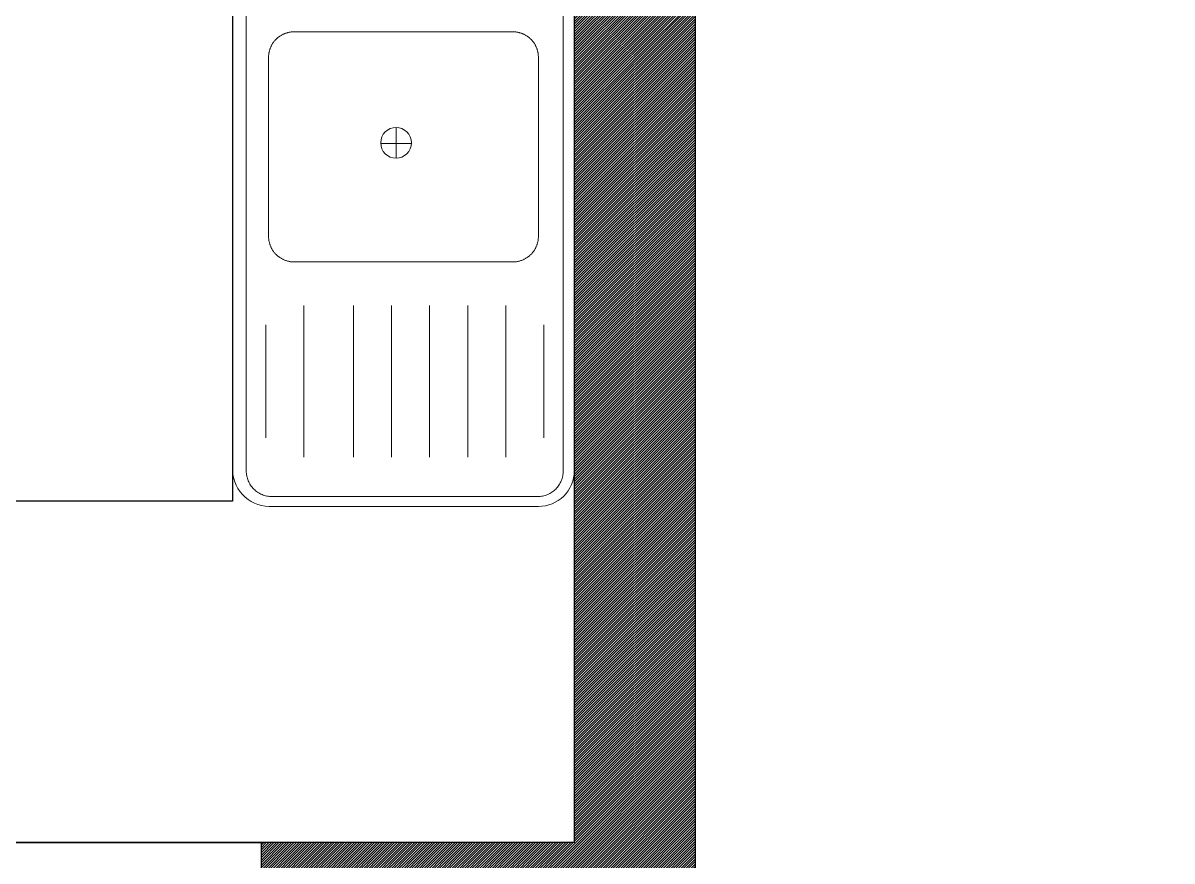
# Model space of a CAD drawing. Header units: inches. Extents: x 2718 to 3105, y 7857 to 8371.
# Drawn here: x 2871.7 to 2952.5, y 7954.3 to 8013.2 of the extents above; entities that cross this region are included whole.
import ezdxf

# ---------------------------------------------------------------- set-up
doc = ezdxf.new("R2010")
doc.units = ezdxf.units.IN
doc.header["$MEASUREMENT"] = 0
doc.layers.add('windwo', color=142, linetype='Continuous')

# ---------------------------------------------------------------- blocks, each defined once
blk = doc.blocks.new('si')
at = {"color": 8, "linetype": 'Continuous', "lineweight": 18}
for p, q in [((2897.979, 7998.017), (2897.979, 8000.174)), ((2899.052, 7999.037), (2896.906, 7999.037))]:
    blk.add_line(p, q, dxfattribs=at)
for points in [[(2886.494, 7976.03, 0), (2886.494, 8013.185, 0)], [(2887.454, 7976.03, 0), (2887.454, 8013.185, 0)], [(2909.718, 8013.185, 0), (2909.718, 7976.03, 0)], [(2910.494, 8013.185, 0), (2910.494, 7976.03, 0)], [(2897.979, 8000.174, 0), (2897.768, 8000.154, 0), (2897.566, 8000.092, 0), (2897.379, 7999.992, 0), (2897.216, 7999.858, 0), (2897.082, 7999.695, 0), (2896.982, 7999.508, 0), (2896.921, 7999.306, 0), (2896.9, 7999.095, 0), (2896.921, 7998.885, 0), (2896.982, 7998.683, 0), (2897.082, 7998.496, 0), (2897.216, 7998.333, 0), (2897.379, 7998.198, 0), (2897.566, 7998.099, 0), (2897.768, 7998.037, 0), (2897.979, 7998.017, 0), (2898.189, 7998.037, 0), (2898.392, 7998.099, 0), (2898.578, 7998.198, 0), (2898.742, 7998.333, 0), (2898.876, 7998.496, 0), (2898.976, 7998.683, 0), (2899.037, 7998.885, 0), (2899.058, 7999.095, 0), (2899.037, 7999.306, 0), (2898.976, 7999.508, 0), (2898.876, 7999.695, 0), (2898.742, 7999.858, 0), (2898.578, 7999.992, 0), (2898.392, 8000.092, 0), (2898.189, 8000.154, 0), (2897.979, 8000.174, 0)], [(2891.492, 7987.658, 0), (2891.492, 7976.989, 0)], [(2894.99, 7987.658, 0), (2894.99, 7976.989, 0)], [(2897.662, 7987.658, 0), (2897.662, 7976.989, 0)], [(2900.334, 7987.658, 0), (2900.334, 7976.989, 0)], [(2903.007, 7987.658, 0), (2903.007, 7976.989, 0)], [(2905.679, 7987.658, 0), (2905.679, 7976.989, 0)], [(2888.82, 7986.299, 0), (2888.82, 7978.347, 0)], [(2908.352, 7986.299, 0), (2908.352, 7978.347, 0)], [(2887.454, 7976.03, 0), (2887.456, 7975.942, 0), (2887.462, 7975.854, 0), (2887.473, 7975.766, 0), (2887.488, 7975.679, 0), (2887.507, 7975.593, 0), (2887.531, 7975.508, 0), (2887.559, 7975.424, 0), (2887.59, 7975.342, 0), (2887.626, 7975.261, 0), (2887.666, 7975.182, 0), (2887.709, 7975.105, 0), (2887.757, 7975.031, 0), (2887.807, 7974.959, 0), (2887.862, 7974.889, 0), (2887.919, 7974.822, 0), (2887.98, 7974.758, 0), (2888.044, 7974.697, 0), (2888.111, 7974.64, 0), (2888.181, 7974.586, 0), (2888.253, 7974.535, 0), (2888.327, 7974.487, 0), (2888.404, 7974.444, 0), (2888.483, 7974.404, 0), (2888.564, 7974.369, 0), (2888.646, 7974.337, 0), (2888.73, 7974.309, 0), (2888.815, 7974.286, 0), (2888.901, 7974.266, 0), (2888.988, 7974.251, 0), (2889.075, 7974.24, 0), (2889.163, 7974.234, 0), (2889.252, 7974.232, 0)], [(2907.92, 7974.232, 0), (2908.008, 7974.234, 0), (2908.096, 7974.24, 0), (2908.184, 7974.251, 0), (2908.271, 7974.266, 0), (2908.357, 7974.286, 0), (2908.442, 7974.309, 0), (2908.526, 7974.337, 0), (2908.608, 7974.369, 0), (2908.689, 7974.404, 0), (2908.768, 7974.444, 0), (2908.844, 7974.487, 0), (2908.919, 7974.535, 0), (2908.991, 7974.586, 0), (2909.061, 7974.64, 0), (2909.128, 7974.697, 0), (2909.191, 7974.758, 0), (2909.252, 7974.822, 0), (2909.31, 7974.889, 0), (2909.364, 7974.959, 0), (2909.415, 7975.031, 0), (2909.462, 7975.105, 0), (2909.506, 7975.182, 0), (2909.546, 7975.261, 0), (2909.581, 7975.342, 0), (2909.613, 7975.424, 0), (2909.641, 7975.508, 0), (2909.664, 7975.593, 0), (2909.684, 7975.679, 0), (2909.699, 7975.766, 0), (2909.709, 7975.854, 0), (2909.716, 7975.942, 0), (2909.718, 7976.03, 0)], [(2907.92, 7974.232, 0), (2889.252, 7974.232, 0)], [(2907.974, 7973.541, 0), (2889.306, 7973.541, 0)]]:
    blk.add_polyline3d(points, dxfattribs=at)
for centre, radius, start, end in [((2889.094, 7976.134), 2.602, 182.29773, 274.6705), ((2907.998, 7976.038), 2.497, 269.45992, 359.81577)]:
    blk.add_arc(centre, radius, start, end, dxfattribs=at)
for points in [[(2889.516, 8006.346, -5.994), (2889.516, 8006.346), (2889.486, 8006.314), (2889.486, 8006.314, -5.994)], [(2889.547, 8006.378, -5.994), (2889.547, 8006.378), (2889.516, 8006.346), (2889.516, 8006.346, -5.994)], [(2889.578, 8006.409, -5.994), (2889.578, 8006.409), (2889.547, 8006.378), (2889.547, 8006.378, -5.994)], [(2889.61, 8006.439, -5.994), (2889.61, 8006.439), (2889.578, 8006.409), (2889.578, 8006.409, -5.994)], [(2889.644, 8006.468, -5.994), (2889.644, 8006.468), (2889.61, 8006.439), (2889.61, 8006.439, -5.994)], [(2889.677, 8006.496, -5.994), (2889.677, 8006.496), (2889.644, 8006.468), (2889.644, 8006.468, -5.994)], [(2889.712, 8006.524, -5.994), (2889.712, 8006.524), (2889.677, 8006.496), (2889.677, 8006.496, -5.994)], [(2889.747, 8006.551, -5.994), (2889.747, 8006.551), (2889.712, 8006.524), (2889.712, 8006.524, -5.994)], [(2889.783, 8006.577, -5.994), (2889.783, 8006.577), (2889.747, 8006.551), (2889.747, 8006.551, -5.994)], [(2889.819, 8006.601, -5.994), (2889.819, 8006.601), (2889.783, 8006.577), (2889.783, 8006.577, -5.994)], [(2889.856, 8006.626, -5.994), (2889.856, 8006.626), (2889.819, 8006.601), (2889.819, 8006.601, -5.994)], [(2889.894, 8006.649, -5.994), (2889.894, 8006.649), (2889.856, 8006.626), (2889.856, 8006.626, -5.994)], [(2889.932, 8006.671, -5.994), (2889.932, 8006.671), (2889.894, 8006.649), (2889.894, 8006.649, -5.994)], [(2889.97, 8006.692, -5.994), (2889.97, 8006.692), (2889.932, 8006.671), (2889.932, 8006.671, -5.994)], [(2890.01, 8006.713, -5.994), (2890.01, 8006.713), (2889.97, 8006.692), (2889.97, 8006.692, -5.994)], [(2890.049, 8006.732, -5.994), (2890.049, 8006.732), (2890.01, 8006.713), (2890.01, 8006.713, -5.994)], [(2890.089, 8006.75, -5.994), (2890.089, 8006.75), (2890.049, 8006.732), (2890.049, 8006.732, -5.994)], [(2890.13, 8006.768, -5.994), (2890.13, 8006.768), (2890.089, 8006.75), (2890.089, 8006.75, -5.994)], [(2890.171, 8006.784, -5.994), (2890.171, 8006.784), (2890.13, 8006.768), (2890.13, 8006.768, -5.994)], [(2890.212, 8006.799, -5.994), (2890.212, 8006.799), (2890.171, 8006.784), (2890.171, 8006.784, -5.994)], [(2890.254, 8006.814, -5.994), (2890.254, 8006.814), (2890.212, 8006.799), (2890.212, 8006.799, -5.994)], [(2890.296, 8006.827, -5.994), (2890.296, 8006.827), (2890.254, 8006.814), (2890.254, 8006.814, -5.994)], [(2890.338, 8006.839, -5.994), (2890.338, 8006.839), (2890.296, 8006.827), (2890.296, 8006.827, -5.994)], [(2890.381, 8006.851, -5.994), (2890.381, 8006.851), (2890.338, 8006.839), (2890.338, 8006.839, -5.994)], [(2890.424, 8006.861, -5.994), (2890.424, 8006.861), (2890.381, 8006.851), (2890.381, 8006.851, -5.994)], [(2890.467, 8006.87, -5.994), (2890.467, 8006.87), (2890.424, 8006.861), (2890.424, 8006.861, -5.994)], [(2890.511, 8006.878, -5.994), (2890.511, 8006.878), (2890.467, 8006.87), (2890.467, 8006.87, -5.994)], [(2890.554, 8006.885, -5.994), (2890.554, 8006.885), (2890.511, 8006.878), (2890.511, 8006.878, -5.994)], [(2890.598, 8006.891, -5.994), (2890.598, 8006.891), (2890.554, 8006.885), (2890.554, 8006.885, -5.994)], [(2890.642, 8006.896, -5.994), (2890.642, 8006.896), (2890.598, 8006.891), (2890.598, 8006.891, -5.994)], [(2890.686, 8006.9, -5.994), (2890.686, 8006.9), (2890.642, 8006.896), (2890.642, 8006.896, -5.994)], [(2890.73, 8006.902, -5.994), (2890.73, 8006.902), (2890.686, 8006.9), (2890.686, 8006.9, -5.994)], [(2890.774, 8006.904, -5.994), (2890.774, 8006.904), (2890.73, 8006.902), (2890.73, 8006.902, -5.994)], [(2890.818, 8006.905, -5.994), (2890.818, 8006.905), (2890.774, 8006.904), (2890.774, 8006.904, -5.994)], [(2890.818, 8006.905), (2906.178, 8006.905), (2906.178, 8006.905, -5.994), (2890.818, 8006.905, -5.994)], [(2906.222, 8006.904, -5.994), (2906.222, 8006.904), (2906.178, 8006.905), (2906.178, 8006.905, -5.994)], [(2906.266, 8006.902, -5.994), (2906.266, 8006.902), (2906.222, 8006.904), (2906.222, 8006.904, -5.994)], [(2906.31, 8006.9, -5.994), (2906.31, 8006.9), (2906.266, 8006.902), (2906.266, 8006.902, -5.994)], [(2906.354, 8006.896, -5.994), (2906.354, 8006.896), (2906.31, 8006.9), (2906.31, 8006.9, -5.994)], [(2906.398, 8006.891, -5.994), (2906.398, 8006.891), (2906.354, 8006.896), (2906.354, 8006.896, -5.994)], [(2906.442, 8006.885, -5.994), (2906.442, 8006.885), (2906.398, 8006.891), (2906.398, 8006.891, -5.994)], [(2906.485, 8006.878, -5.994), (2906.485, 8006.878), (2906.442, 8006.885), (2906.442, 8006.885, -5.994)], [(2906.529, 8006.87, -5.994), (2906.529, 8006.87), (2906.485, 8006.878), (2906.485, 8006.878, -5.994)], [(2906.572, 8006.861, -5.994), (2906.572, 8006.861), (2906.529, 8006.87), (2906.529, 8006.87, -5.994)], [(2906.615, 8006.851, -5.994), (2906.615, 8006.851), (2906.572, 8006.861), (2906.572, 8006.861, -5.994)], [(2906.657, 8006.839, -5.994), (2906.657, 8006.839), (2906.615, 8006.851), (2906.615, 8006.851, -5.994)], [(2906.7, 8006.827, -5.994), (2906.7, 8006.827), (2906.657, 8006.839), (2906.657, 8006.839, -5.994)], [(2906.742, 8006.814, -5.994), (2906.742, 8006.814), (2906.7, 8006.827), (2906.7, 8006.827, -5.994)], [(2906.784, 8006.799, -5.994), (2906.784, 8006.799), (2906.742, 8006.814), (2906.742, 8006.814, -5.994)], [(2906.825, 8006.784, -5.994), (2906.825, 8006.784), (2906.784, 8006.799), (2906.784, 8006.799, -5.994)], [(2906.866, 8006.768, -5.994), (2906.866, 8006.768), (2906.825, 8006.784), (2906.825, 8006.784, -5.994)], [(2906.907, 8006.75, -5.994), (2906.907, 8006.75), (2906.866, 8006.768), (2906.866, 8006.768, -5.994)], [(2906.947, 8006.732, -5.994), (2906.947, 8006.732), (2906.907, 8006.75), (2906.907, 8006.75, -5.994)], [(2906.986, 8006.713, -5.994), (2906.986, 8006.713), (2906.947, 8006.732), (2906.947, 8006.732, -5.994)], [(2907.026, 8006.692, -5.994), (2907.026, 8006.692), (2906.986, 8006.713), (2906.986, 8006.713, -5.994)], [(2907.064, 8006.671, -5.994), (2907.064, 8006.671), (2907.026, 8006.692), (2907.026, 8006.692, -5.994)], [(2907.102, 8006.649, -5.994), (2907.102, 8006.649), (2907.064, 8006.671), (2907.064, 8006.671, -5.994)], [(2907.14, 8006.626, -5.994), (2907.14, 8006.626), (2907.102, 8006.649), (2907.102, 8006.649, -5.994)], [(2907.177, 8006.601, -5.994), (2907.177, 8006.601), (2907.14, 8006.626), (2907.14, 8006.626, -5.994)], [(2907.213, 8006.577, -5.994), (2907.213, 8006.577), (2907.177, 8006.601), (2907.177, 8006.601, -5.994)], [(2907.249, 8006.551, -5.994), (2907.249, 8006.551), (2907.213, 8006.577), (2907.213, 8006.577, -5.994)], [(2907.284, 8006.524, -5.994), (2907.284, 8006.524), (2907.249, 8006.551), (2907.249, 8006.551, -5.994)], [(2907.319, 8006.496, -5.994), (2907.319, 8006.496), (2907.284, 8006.524), (2907.284, 8006.524, -5.994)], [(2907.352, 8006.468, -5.994), (2907.352, 8006.468), (2907.319, 8006.496), (2907.319, 8006.496, -5.994)], [(2907.385, 8006.439, -5.994), (2907.385, 8006.439), (2907.352, 8006.468), (2907.352, 8006.468, -5.994)], [(2907.418, 8006.409, -5.994), (2907.418, 8006.409), (2907.385, 8006.439), (2907.385, 8006.439, -5.994)], [(2907.449, 8006.378, -5.994), (2907.449, 8006.378), (2907.418, 8006.409), (2907.418, 8006.409, -5.994)], [(2907.48, 8006.346, -5.994), (2907.48, 8006.346), (2907.449, 8006.378), (2907.449, 8006.378, -5.994)], [(2907.51, 8006.314, -5.994), (2907.51, 8006.314), (2907.48, 8006.346), (2907.48, 8006.346, -5.994)], [(2889.074, 8005.543, -5.994), (2889.074, 8005.543), (2889.064, 8005.5), (2889.064, 8005.5, -5.994)], [(2889.085, 8005.586, -5.994), (2889.085, 8005.586), (2889.074, 8005.543), (2889.074, 8005.543, -5.994)], [(2889.097, 8005.628, -5.994), (2889.097, 8005.628), (2889.085, 8005.586), (2889.085, 8005.586, -5.994)], [(2889.111, 8005.67, -5.994), (2889.111, 8005.67), (2889.097, 8005.628), (2889.097, 8005.628, -5.994)], [(2889.125, 8005.712, -5.994), (2889.125, 8005.712), (2889.111, 8005.67), (2889.111, 8005.67, -5.994)], [(2889.14, 8005.754, -5.994), (2889.14, 8005.754), (2889.125, 8005.712), (2889.125, 8005.712, -5.994)], [(2889.157, 8005.795, -5.994), (2889.157, 8005.795), (2889.14, 8005.754), (2889.14, 8005.754, -5.994)], [(2889.174, 8005.835, -5.994), (2889.174, 8005.835), (2889.157, 8005.795), (2889.157, 8005.795, -5.994)], [(2889.193, 8005.875, -5.994), (2889.193, 8005.875), (2889.174, 8005.835), (2889.174, 8005.835, -5.994)], [(2889.212, 8005.915, -5.994), (2889.212, 8005.915), (2889.193, 8005.875), (2889.193, 8005.875, -5.994)], [(2889.232, 8005.954, -5.994), (2889.232, 8005.954), (2889.212, 8005.915), (2889.212, 8005.915, -5.994)], [(2889.254, 8005.993, -5.994), (2889.254, 8005.993), (2889.232, 8005.954), (2889.232, 8005.954, -5.994)], [(2889.276, 8006.031, -5.994), (2889.276, 8006.031), (2889.254, 8005.993), (2889.254, 8005.993, -5.994)], [(2889.299, 8006.068, -5.994), (2889.299, 8006.068), (2889.276, 8006.031), (2889.276, 8006.031, -5.994)], [(2889.323, 8006.105, -5.994), (2889.323, 8006.105), (2889.299, 8006.068), (2889.299, 8006.068, -5.994)], [(2889.348, 8006.142, -5.994), (2889.348, 8006.142), (2889.323, 8006.105), (2889.323, 8006.105, -5.994)], [(2889.374, 8006.178, -5.994), (2889.374, 8006.178), (2889.348, 8006.142), (2889.348, 8006.142, -5.994)], [(2889.4, 8006.213, -5.994), (2889.4, 8006.213), (2889.374, 8006.178), (2889.374, 8006.178, -5.994)], [(2889.428, 8006.247, -5.994), (2889.428, 8006.247), (2889.4, 8006.213), (2889.4, 8006.213, -5.994)], [(2889.456, 8006.281, -5.994), (2889.456, 8006.281), (2889.428, 8006.247), (2889.428, 8006.247, -5.994)], [(2889.486, 8006.314, -5.994), (2889.486, 8006.314), (2889.456, 8006.281), (2889.456, 8006.281, -5.994)], [(2907.539, 8006.281, -5.994), (2907.539, 8006.281), (2907.51, 8006.314), (2907.51, 8006.314, -5.994)], [(2907.568, 8006.247, -5.994), (2907.568, 8006.247), (2907.539, 8006.281), (2907.539, 8006.281, -5.994)], [(2907.595, 8006.213, -5.994), (2907.595, 8006.213), (2907.568, 8006.247), (2907.568, 8006.247, -5.994)], [(2907.622, 8006.178, -5.994), (2907.622, 8006.178), (2907.595, 8006.213), (2907.595, 8006.213, -5.994)], [(2907.648, 8006.142, -5.994), (2907.648, 8006.142), (2907.622, 8006.178), (2907.622, 8006.178, -5.994)], [(2907.673, 8006.105, -5.994), (2907.673, 8006.105), (2907.648, 8006.142), (2907.648, 8006.142, -5.994)], [(2907.697, 8006.068, -5.994), (2907.697, 8006.068), (2907.673, 8006.105), (2907.673, 8006.105, -5.994)], [(2907.72, 8006.031, -5.994), (2907.72, 8006.031), (2907.697, 8006.068), (2907.697, 8006.068, -5.994)], [(2907.742, 8005.993, -5.994), (2907.742, 8005.993), (2907.72, 8006.031), (2907.72, 8006.031, -5.994)], [(2907.764, 8005.954, -5.994), (2907.764, 8005.954), (2907.742, 8005.993), (2907.742, 8005.993, -5.994)], [(2907.784, 8005.915, -5.994), (2907.784, 8005.915), (2907.764, 8005.954), (2907.764, 8005.954, -5.994)], [(2907.803, 8005.875, -5.994), (2907.803, 8005.875), (2907.784, 8005.915), (2907.784, 8005.915, -5.994)], [(2907.822, 8005.835, -5.994), (2907.822, 8005.835), (2907.803, 8005.875), (2907.803, 8005.875, -5.994)], [(2907.839, 8005.795, -5.994), (2907.839, 8005.795), (2907.822, 8005.835), (2907.822, 8005.835, -5.994)], [(2907.856, 8005.754, -5.994), (2907.856, 8005.754), (2907.839, 8005.795), (2907.839, 8005.795, -5.994)], [(2907.871, 8005.712, -5.994), (2907.871, 8005.712), (2907.856, 8005.754), (2907.856, 8005.754, -5.994)], [(2907.885, 8005.67, -5.994), (2907.885, 8005.67), (2907.871, 8005.712), (2907.871, 8005.712, -5.994)], [(2907.899, 8005.628, -5.994), (2907.899, 8005.628), (2907.885, 8005.67), (2907.885, 8005.67, -5.994)], [(2907.911, 8005.586, -5.994), (2907.911, 8005.586), (2907.899, 8005.628), (2907.899, 8005.628, -5.994)], [(2907.922, 8005.543, -5.994), (2907.922, 8005.543), (2907.911, 8005.586), (2907.911, 8005.586, -5.994)], [(2907.932, 8005.5, -5.994), (2907.932, 8005.5), (2907.922, 8005.543), (2907.922, 8005.543, -5.994)], [(2889.022, 8005.195, -5.994), (2889.022, 8005.195), (2889.02, 8005.151), (2889.02, 8005.151, -5.994)], [(2889.02, 8005.151, -5.994), (2889.02, 8005.151), (2889.02, 8005.106), (2889.02, 8005.106, -5.994)], [(2889.02, 7992.52), (2889.02, 8005.106), (2889.02, 8005.106, -5.994), (2889.02, 7992.52, -5.994)], [(2889.025, 8005.239, -5.994), (2889.025, 8005.239), (2889.022, 8005.195), (2889.022, 8005.195, -5.994)], [(2889.029, 8005.283, -5.994), (2889.029, 8005.283), (2889.025, 8005.239), (2889.025, 8005.239, -5.994)], [(2889.033, 8005.327, -5.994), (2889.033, 8005.327), (2889.029, 8005.283), (2889.029, 8005.283, -5.994)], [(2889.039, 8005.37, -5.994), (2889.039, 8005.37), (2889.033, 8005.327), (2889.033, 8005.327, -5.994)], [(2889.046, 8005.414, -5.994), (2889.046, 8005.414), (2889.039, 8005.37), (2889.039, 8005.37, -5.994)], [(2889.054, 8005.457, -5.994), (2889.054, 8005.457), (2889.046, 8005.414), (2889.046, 8005.414, -5.994)], [(2889.064, 8005.5, -5.994), (2889.064, 8005.5), (2889.054, 8005.457), (2889.054, 8005.457, -5.994)], [(2907.941, 8005.457, -5.994), (2907.941, 8005.457), (2907.932, 8005.5), (2907.932, 8005.5, -5.994)], [(2907.95, 8005.414, -5.994), (2907.95, 8005.414), (2907.941, 8005.457), (2907.941, 8005.457, -5.994)], [(2907.957, 8005.37, -5.994), (2907.957, 8005.37), (2907.95, 8005.414), (2907.95, 8005.414, -5.994)], [(2907.962, 8005.327, -5.994), (2907.962, 8005.327), (2907.957, 8005.37), (2907.957, 8005.37, -5.994)], [(2907.967, 8005.283, -5.994), (2907.967, 8005.283), (2907.962, 8005.327), (2907.962, 8005.327, -5.994)], [(2907.971, 8005.239, -5.994), (2907.971, 8005.239), (2907.967, 8005.283), (2907.967, 8005.283, -5.994)], [(2907.974, 8005.195, -5.994), (2907.974, 8005.195), (2907.971, 8005.239), (2907.971, 8005.239, -5.994)], [(2907.975, 8005.151, -5.994), (2907.975, 8005.151), (2907.974, 8005.195), (2907.974, 8005.195, -5.994)], [(2907.976, 8005.106, -5.994), (2907.976, 8005.106), (2907.975, 8005.151), (2907.975, 8005.151, -5.994)], [(2907.976, 7992.52), (2907.976, 8005.106), (2907.976, 8005.106, -5.994), (2907.976, 7992.52, -5.994)], [(2889.02, 7992.52, -5.994), (2889.02, 7992.52), (2889.02, 7992.476), (2889.02, 7992.476, -5.994)], [(2889.02, 7992.476, -5.994), (2889.02, 7992.476), (2889.022, 7992.431), (2889.022, 7992.431, -5.994)], [(2889.022, 7992.431, -5.994), (2889.022, 7992.431), (2889.025, 7992.387), (2889.025, 7992.387, -5.994)], [(2889.025, 7992.387, -5.994), (2889.025, 7992.387), (2889.029, 7992.343), (2889.029, 7992.343, -5.994)], [(2889.029, 7992.343, -5.994), (2889.029, 7992.343), (2889.033, 7992.3), (2889.033, 7992.3, -5.994)], [(2889.033, 7992.3, -5.994), (2889.033, 7992.3), (2889.039, 7992.256), (2889.039, 7992.256, -5.994)], [(2889.039, 7992.256, -5.994), (2889.039, 7992.256), (2889.046, 7992.212), (2889.046, 7992.212, -5.994)], [(2889.046, 7992.212, -5.994), (2889.046, 7992.212), (2889.054, 7992.169), (2889.054, 7992.169, -5.994)], [(2889.054, 7992.169, -5.994), (2889.054, 7992.169), (2889.064, 7992.126), (2889.064, 7992.126, -5.994)], [(2889.064, 7992.126, -5.994), (2889.064, 7992.126), (2889.074, 7992.083), (2889.074, 7992.083, -5.994)], [(2889.074, 7992.083, -5.994), (2889.074, 7992.083), (2889.085, 7992.04), (2889.085, 7992.04, -5.994)], [(2889.085, 7992.04, -5.994), (2889.085, 7992.04), (2889.097, 7991.998), (2889.097, 7991.998, -5.994)], [(2889.097, 7991.998, -5.994), (2889.097, 7991.998), (2889.111, 7991.956), (2889.111, 7991.956, -5.994)], [(2889.111, 7991.956, -5.994), (2889.111, 7991.956), (2889.125, 7991.914), (2889.125, 7991.914, -5.994)], [(2889.125, 7991.914, -5.994), (2889.125, 7991.914), (2889.14, 7991.873), (2889.14, 7991.873, -5.994)], [(2889.14, 7991.873, -5.994), (2889.14, 7991.873), (2889.157, 7991.832), (2889.157, 7991.832, -5.994)], [(2889.157, 7991.832, -5.994), (2889.157, 7991.832), (2889.174, 7991.791), (2889.174, 7991.791, -5.994)], [(2907.822, 7991.791, -5.994), (2907.822, 7991.791), (2907.839, 7991.832), (2907.839, 7991.832, -5.994)], [(2907.839, 7991.832, -5.994), (2907.839, 7991.832), (2907.856, 7991.873), (2907.856, 7991.873, -5.994)], [(2907.856, 7991.873, -5.994), (2907.856, 7991.873), (2907.871, 7991.914), (2907.871, 7991.914, -5.994)], [(2907.871, 7991.914, -5.994), (2907.871, 7991.914), (2907.885, 7991.956), (2907.885, 7991.956, -5.994)], [(2907.885, 7991.956, -5.994), (2907.885, 7991.956), (2907.899, 7991.998), (2907.899, 7991.998, -5.994)], [(2907.899, 7991.998, -5.994), (2907.899, 7991.998), (2907.911, 7992.04), (2907.911, 7992.04, -5.994)], [(2907.911, 7992.04, -5.994), (2907.911, 7992.04), (2907.922, 7992.083), (2907.922, 7992.083, -5.994)], [(2907.922, 7992.083, -5.994), (2907.922, 7992.083), (2907.932, 7992.126), (2907.932, 7992.126, -5.994)], [(2907.932, 7992.126, -5.994), (2907.932, 7992.126), (2907.941, 7992.169), (2907.941, 7992.169, -5.994)], [(2907.941, 7992.169, -5.994), (2907.941, 7992.169), (2907.95, 7992.212), (2907.95, 7992.212, -5.994)], [(2907.95, 7992.212, -5.994), (2907.95, 7992.212), (2907.957, 7992.256), (2907.957, 7992.256, -5.994)], [(2907.957, 7992.256, -5.994), (2907.957, 7992.256), (2907.962, 7992.3), (2907.962, 7992.3, -5.994)], [(2907.962, 7992.3, -5.994), (2907.962, 7992.3), (2907.967, 7992.343), (2907.967, 7992.343, -5.994)], [(2907.967, 7992.343, -5.994), (2907.967, 7992.343), (2907.971, 7992.387), (2907.971, 7992.387, -5.994)], [(2907.971, 7992.387, -5.994), (2907.971, 7992.387), (2907.974, 7992.431), (2907.974, 7992.431, -5.994)], [(2907.974, 7992.431, -5.994), (2907.974, 7992.431), (2907.975, 7992.476), (2907.975, 7992.476, -5.994)], [(2907.975, 7992.476, -5.994), (2907.975, 7992.476), (2907.976, 7992.52), (2907.976, 7992.52, -5.994)], [(2889.174, 7991.791, -5.994), (2889.174, 7991.791), (2889.193, 7991.751), (2889.193, 7991.751, -5.994)], [(2889.193, 7991.751, -5.994), (2889.193, 7991.751), (2889.212, 7991.711), (2889.212, 7991.711, -5.994)], [(2889.212, 7991.711, -5.994), (2889.212, 7991.711), (2889.232, 7991.672), (2889.232, 7991.672, -5.994)], [(2889.232, 7991.672, -5.994), (2889.232, 7991.672), (2889.254, 7991.633), (2889.254, 7991.633, -5.994)], [(2889.254, 7991.633, -5.994), (2889.254, 7991.633), (2889.276, 7991.595), (2889.276, 7991.595, -5.994)], [(2889.276, 7991.595, -5.994), (2889.276, 7991.595), (2889.299, 7991.558), (2889.299, 7991.558, -5.994)], [(2889.299, 7991.558, -5.994), (2889.299, 7991.558), (2889.323, 7991.521), (2889.323, 7991.521, -5.994)], [(2889.323, 7991.521, -5.994), (2889.323, 7991.521), (2889.348, 7991.484), (2889.348, 7991.484, -5.994)], [(2889.348, 7991.484, -5.994), (2889.348, 7991.484), (2889.374, 7991.449), (2889.374, 7991.449, -5.994)], [(2889.374, 7991.449, -5.994), (2889.374, 7991.449), (2889.4, 7991.413), (2889.4, 7991.413, -5.994)], [(2889.4, 7991.413, -5.994), (2889.4, 7991.413), (2889.428, 7991.379), (2889.428, 7991.379, -5.994)], [(2889.428, 7991.379, -5.994), (2889.428, 7991.379), (2889.456, 7991.345), (2889.456, 7991.345, -5.994)], [(2889.456, 7991.345, -5.994), (2889.456, 7991.345), (2889.486, 7991.312), (2889.486, 7991.312, -5.994)], [(2889.486, 7991.312, -5.994), (2889.486, 7991.312), (2889.516, 7991.28), (2889.516, 7991.28, -5.994)], [(2889.516, 7991.28, -5.994), (2889.516, 7991.28), (2889.547, 7991.248), (2889.547, 7991.248, -5.994)], [(2889.547, 7991.248, -5.994), (2889.547, 7991.248), (2889.578, 7991.217), (2889.578, 7991.217, -5.994)], [(2889.578, 7991.217, -5.994), (2889.578, 7991.217), (2889.61, 7991.187), (2889.61, 7991.187, -5.994)], [(2889.61, 7991.187, -5.994), (2889.61, 7991.187), (2889.644, 7991.158), (2889.644, 7991.158, -5.994)], [(2889.644, 7991.158, -5.994), (2889.644, 7991.158), (2889.677, 7991.13), (2889.677, 7991.13, -5.994)], [(2889.677, 7991.13, -5.994), (2889.677, 7991.13), (2889.712, 7991.102), (2889.712, 7991.102, -5.994)], [(2889.712, 7991.102, -5.994), (2889.712, 7991.102), (2889.747, 7991.075), (2889.747, 7991.075, -5.994)], [(2889.747, 7991.075, -5.994), (2889.747, 7991.075), (2889.783, 7991.05), (2889.783, 7991.05, -5.994)], [(2889.783, 7991.05, -5.994), (2889.783, 7991.05), (2889.819, 7991.025), (2889.819, 7991.025, -5.994)], [(2889.819, 7991.025, -5.994), (2889.819, 7991.025), (2889.856, 7991.001), (2889.856, 7991.001, -5.994)], [(2907.14, 7991.001, -5.994), (2907.14, 7991.001), (2907.177, 7991.025), (2907.177, 7991.025, -5.994)], [(2907.177, 7991.025, -5.994), (2907.177, 7991.025), (2907.213, 7991.05), (2907.213, 7991.05, -5.994)], [(2907.213, 7991.05, -5.994), (2907.213, 7991.05), (2907.249, 7991.075), (2907.249, 7991.075, -5.994)], [(2907.249, 7991.075, -5.994), (2907.249, 7991.075), (2907.284, 7991.102), (2907.284, 7991.102, -5.994)], [(2907.284, 7991.102, -5.994), (2907.284, 7991.102), (2907.319, 7991.13), (2907.319, 7991.13, -5.994)], [(2907.319, 7991.13, -5.994), (2907.319, 7991.13), (2907.352, 7991.158), (2907.352, 7991.158, -5.994)], [(2907.352, 7991.158, -5.994), (2907.352, 7991.158), (2907.385, 7991.187), (2907.385, 7991.187, -5.994)], [(2907.385, 7991.187, -5.994), (2907.385, 7991.187), (2907.418, 7991.217), (2907.418, 7991.217, -5.994)], [(2907.418, 7991.217, -5.994), (2907.418, 7991.217), (2907.449, 7991.248), (2907.449, 7991.248, -5.994)], [(2907.449, 7991.248, -5.994), (2907.449, 7991.248), (2907.48, 7991.28), (2907.48, 7991.28, -5.994)], [(2907.48, 7991.28, -5.994), (2907.48, 7991.28), (2907.51, 7991.312), (2907.51, 7991.312, -5.994)], [(2907.51, 7991.312, -5.994), (2907.51, 7991.312), (2907.539, 7991.345), (2907.539, 7991.345, -5.994)], [(2907.539, 7991.345, -5.994), (2907.539, 7991.345), (2907.568, 7991.379), (2907.568, 7991.379, -5.994)], [(2907.568, 7991.379, -5.994), (2907.568, 7991.379), (2907.595, 7991.413), (2907.595, 7991.413, -5.994)], [(2907.595, 7991.413, -5.994), (2907.595, 7991.413), (2907.622, 7991.449), (2907.622, 7991.449, -5.994)], [(2907.622, 7991.449, -5.994), (2907.622, 7991.449), (2907.648, 7991.484), (2907.648, 7991.484, -5.994)], [(2907.648, 7991.484, -5.994), (2907.648, 7991.484), (2907.673, 7991.521), (2907.673, 7991.521, -5.994)], [(2907.673, 7991.521, -5.994), (2907.673, 7991.521), (2907.697, 7991.558), (2907.697, 7991.558, -5.994)], [(2907.697, 7991.558, -5.994), (2907.697, 7991.558), (2907.72, 7991.595), (2907.72, 7991.595, -5.994)], [(2907.72, 7991.595, -5.994), (2907.72, 7991.595), (2907.742, 7991.633), (2907.742, 7991.633, -5.994)], [(2907.742, 7991.633, -5.994), (2907.742, 7991.633), (2907.764, 7991.672), (2907.764, 7991.672, -5.994)], [(2907.764, 7991.672, -5.994), (2907.764, 7991.672), (2907.784, 7991.711), (2907.784, 7991.711, -5.994)], [(2907.784, 7991.711, -5.994), (2907.784, 7991.711), (2907.803, 7991.751), (2907.803, 7991.751, -5.994)], [(2907.803, 7991.751, -5.994), (2907.803, 7991.751), (2907.822, 7991.791), (2907.822, 7991.791, -5.994)], [(2889.856, 7991.001, -5.994), (2889.856, 7991.001), (2889.894, 7990.977), (2889.894, 7990.977, -5.994)], [(2889.894, 7990.977, -5.994), (2889.894, 7990.977), (2889.932, 7990.955), (2889.932, 7990.955, -5.994)], [(2889.932, 7990.955, -5.994), (2889.932, 7990.955), (2889.97, 7990.934), (2889.97, 7990.934, -5.994)], [(2889.97, 7990.934, -5.994), (2889.97, 7990.934), (2890.01, 7990.914), (2890.01, 7990.914, -5.994)], [(2890.01, 7990.914, -5.994), (2890.01, 7990.914), (2890.049, 7990.894), (2890.049, 7990.894, -5.994)], [(2890.049, 7990.894, -5.994), (2890.049, 7990.894), (2890.089, 7990.876), (2890.089, 7990.876, -5.994)], [(2890.089, 7990.876, -5.994), (2890.089, 7990.876), (2890.13, 7990.858), (2890.13, 7990.858, -5.994)], [(2890.13, 7990.858, -5.994), (2890.13, 7990.858), (2890.171, 7990.842), (2890.171, 7990.842, -5.994)], [(2890.171, 7990.842, -5.994), (2890.171, 7990.842), (2890.212, 7990.827), (2890.212, 7990.827, -5.994)], [(2890.212, 7990.827, -5.994), (2890.212, 7990.827), (2890.254, 7990.812), (2890.254, 7990.812, -5.994)], [(2890.254, 7990.812, -5.994), (2890.254, 7990.812), (2890.296, 7990.799), (2890.296, 7990.799, -5.994)], [(2890.296, 7990.799, -5.994), (2890.296, 7990.799), (2890.338, 7990.787), (2890.338, 7990.787, -5.994)], [(2890.338, 7990.787, -5.994), (2890.338, 7990.787), (2890.381, 7990.775), (2890.381, 7990.775, -5.994)], [(2890.381, 7990.775, -5.994), (2890.381, 7990.775), (2890.424, 7990.765), (2890.424, 7990.765, -5.994)], [(2890.424, 7990.765, -5.994), (2890.424, 7990.765), (2890.467, 7990.756), (2890.467, 7990.756, -5.994)], [(2890.467, 7990.756, -5.994), (2890.467, 7990.756), (2890.511, 7990.748), (2890.511, 7990.748, -5.994)], [(2890.511, 7990.748, -5.994), (2890.511, 7990.748), (2890.554, 7990.741), (2890.554, 7990.741, -5.994)], [(2890.554, 7990.741, -5.994), (2890.554, 7990.741), (2890.598, 7990.735), (2890.598, 7990.735, -5.994)], [(2890.598, 7990.735, -5.994), (2890.598, 7990.735), (2890.642, 7990.73), (2890.642, 7990.73, -5.994)], [(2890.642, 7990.73, -5.994), (2890.642, 7990.73), (2890.686, 7990.726), (2890.686, 7990.726, -5.994)], [(2890.686, 7990.726, -5.994), (2890.686, 7990.726), (2890.73, 7990.724), (2890.73, 7990.724, -5.994)], [(2890.73, 7990.724, -5.994), (2890.73, 7990.724), (2890.774, 7990.722), (2890.774, 7990.722, -5.994)], [(2890.774, 7990.722, -5.994), (2890.774, 7990.722), (2890.818, 7990.722), (2890.818, 7990.722, -5.994)], [(2890.818, 7990.722), (2906.178, 7990.722), (2906.178, 7990.722, -5.994), (2890.818, 7990.722, -5.994)], [(2906.178, 7990.722, -5.994), (2906.178, 7990.722), (2906.222, 7990.722), (2906.222, 7990.722, -5.994)], [(2906.222, 7990.722, -5.994), (2906.222, 7990.722), (2906.266, 7990.724), (2906.266, 7990.724, -5.994)], [(2906.266, 7990.724, -5.994), (2906.266, 7990.724), (2906.31, 7990.726), (2906.31, 7990.726, -5.994)], [(2906.31, 7990.726, -5.994), (2906.31, 7990.726), (2906.354, 7990.73), (2906.354, 7990.73, -5.994)], [(2906.354, 7990.73, -5.994), (2906.354, 7990.73), (2906.398, 7990.735), (2906.398, 7990.735, -5.994)], [(2906.398, 7990.735, -5.994), (2906.398, 7990.735), (2906.442, 7990.741), (2906.442, 7990.741, -5.994)], [(2906.442, 7990.741, -5.994), (2906.442, 7990.741), (2906.485, 7990.748), (2906.485, 7990.748, -5.994)], [(2906.485, 7990.748, -5.994), (2906.485, 7990.748), (2906.529, 7990.756), (2906.529, 7990.756, -5.994)], [(2906.529, 7990.756, -5.994), (2906.529, 7990.756), (2906.572, 7990.765), (2906.572, 7990.765, -5.994)], [(2906.572, 7990.765, -5.994), (2906.572, 7990.765), (2906.615, 7990.775), (2906.615, 7990.775, -5.994)], [(2906.615, 7990.775, -5.994), (2906.615, 7990.775), (2906.657, 7990.787), (2906.657, 7990.787, -5.994)], [(2906.657, 7990.787, -5.994), (2906.657, 7990.787), (2906.7, 7990.799), (2906.7, 7990.799, -5.994)], [(2906.7, 7990.799, -5.994), (2906.7, 7990.799), (2906.742, 7990.812), (2906.742, 7990.812, -5.994)], [(2906.742, 7990.812, -5.994), (2906.742, 7990.812), (2906.784, 7990.827), (2906.784, 7990.827, -5.994)], [(2906.784, 7990.827, -5.994), (2906.784, 7990.827), (2906.825, 7990.842), (2906.825, 7990.842, -5.994)], [(2906.825, 7990.842, -5.994), (2906.825, 7990.842), (2906.866, 7990.858), (2906.866, 7990.858, -5.994)], [(2906.866, 7990.858, -5.994), (2906.866, 7990.858), (2906.907, 7990.876), (2906.907, 7990.876, -5.994)], [(2906.907, 7990.876, -5.994), (2906.907, 7990.876), (2906.947, 7990.894), (2906.947, 7990.894, -5.994)], [(2906.947, 7990.894, -5.994), (2906.947, 7990.894), (2906.986, 7990.914), (2906.986, 7990.914, -5.994)], [(2906.986, 7990.914, -5.994), (2906.986, 7990.914), (2907.026, 7990.934), (2907.026, 7990.934, -5.994)], [(2907.026, 7990.934, -5.994), (2907.026, 7990.934), (2907.064, 7990.955), (2907.064, 7990.955, -5.994)], [(2907.064, 7990.955, -5.994), (2907.064, 7990.955), (2907.102, 7990.977), (2907.102, 7990.977, -5.994)], [(2907.102, 7990.977, -5.994), (2907.102, 7990.977), (2907.14, 7991.001), (2907.14, 7991.001, -5.994)]]:
    blk.add_3dface(points, dxfattribs=at)

msp = doc.modelspace()

# ---------------------------------------------------------------- hatches: boundary and pattern name
at = {"layer": 'windwo', "true_color": 0x136734}
h = msp.add_hatch(dxfattribs=at)
h.set_pattern_fill('ANSI31', color=116)
h.paths.add_polyline_path([(2794.461, 8169.608), (2914.461, 8169.608), (2914.461, 8151.608), (2918.961, 8151.608), (2918.961, 8174.108), (2794.461, 8174.108), (2794.461, 8192.108), (2785.461, 8192.108), (2785.461, 8105.358), (2794.461, 8105.358), (2794.461, 8117.108), (2914.461, 8117.108), (2914.461, 8111.108), (2918.961, 8111.108), (2918.961, 8121.608), (2794.461, 8121.608)], flags=17)
h.paths.add_polyline_path([(2794.461, 8033.608), (2794.461, 8045.358), (2785.461, 8045.358), (2785.461, 7868.108), (2749.461, 7868.108), (2749.461, 8339.108), (3095.964, 8339.108), (3095.964, 8315.108), (3082.464, 8315.108), (3082.464, 8306.108), (3095.964, 8306.108), (3095.964, 7863.608), (3104.961, 7863.608), (3104.961, 8343.608), (2744.961, 8343.608), (2744.961, 7863.608), (2951.964, 7863.608), (2951.964, 7868.108), (2794.461, 7868.108), (2794.461, 7946.608), (2816.461, 7946.608), (2816.461, 7955.608), (2794.461, 7955.608)])
h.paths.add_polyline_path([(2983.463, 8041.608), (2966.961, 8041.608), (2966.961, 8032.608), (2983.463, 8032.608)], flags=17)
h.paths.add_polyline_path([(3095.964, 8041.608), (3079.463, 8041.608), (3079.463, 8032.608), (3095.964, 8032.608)], flags=17)
h.paths.add_polyline_path([(2918.961, 8051.108), (2914.461, 8051.108), (2914.461, 8038.108), (2898.099, 8038.108, -0.011653), (2897.405, 8038.108), (2873.808, 8038.108), (2873.808, 8033.608), (2910.461, 8033.608), (2910.461, 8030.928, -0.081282), (2910.467, 8030.136), (2910.467, 8018.728), (2910.467, 7981.728), (2910.461, 7955.608), (2888.461, 7955.608), (2888.461, 7946.608), (2918.961, 7946.608)], flags=17)
h.paths.add_polyline_path([(2918.961, 8306.108), (2986.464, 8306.108), (2986.464, 8315.108), (2785.461, 8315.108), (2785.461, 8288.108), (2794.461, 8288.108), (2794.461, 8306.108), (2914.461, 8306.108), (2914.461, 8216.108), (2972.965, 8216.108), (2972.965, 8276.108), (2968.465, 8276.108), (2968.465, 8220.608), (2918.961, 8220.608)], flags=17)
h.paths.add_polyline_path([(3095.964, 8174.108), (2969.965, 8174.108), (2969.965, 8169.608), (3095.964, 8169.608)], flags=17)

# ---------------------------------------------------------------- linework, layer by layer
for p, q in [((2918.961, 8051.108), (2918.961, 7946.608)), ((2886.461, 8033.608), (2886.461, 7979.608)), ((2910.461, 8033.608), (2910.461, 7955.608)), ((2886.461, 7979.608), (2794.461, 7979.608)), ((2910.461, 7955.608), (2794.461, 7955.608)), ((2888.461, 7955.608), (2888.461, 7946.608))]:
    msp.add_line(p, q)
at = {"layer": 'windwo', "ltscale": 99}
msp.add_lwpolyline([(2888.461, 7946.608), (2816.461, 7946.608), (2816.461, 7955.608), (2888.461, 7955.608)], close=True, dxfattribs=at)

# ---------------------------------------------------------------- block references
msp.add_blockref('si', (-0.027, 5.698))

doc.saveas('drawing.dxf')
